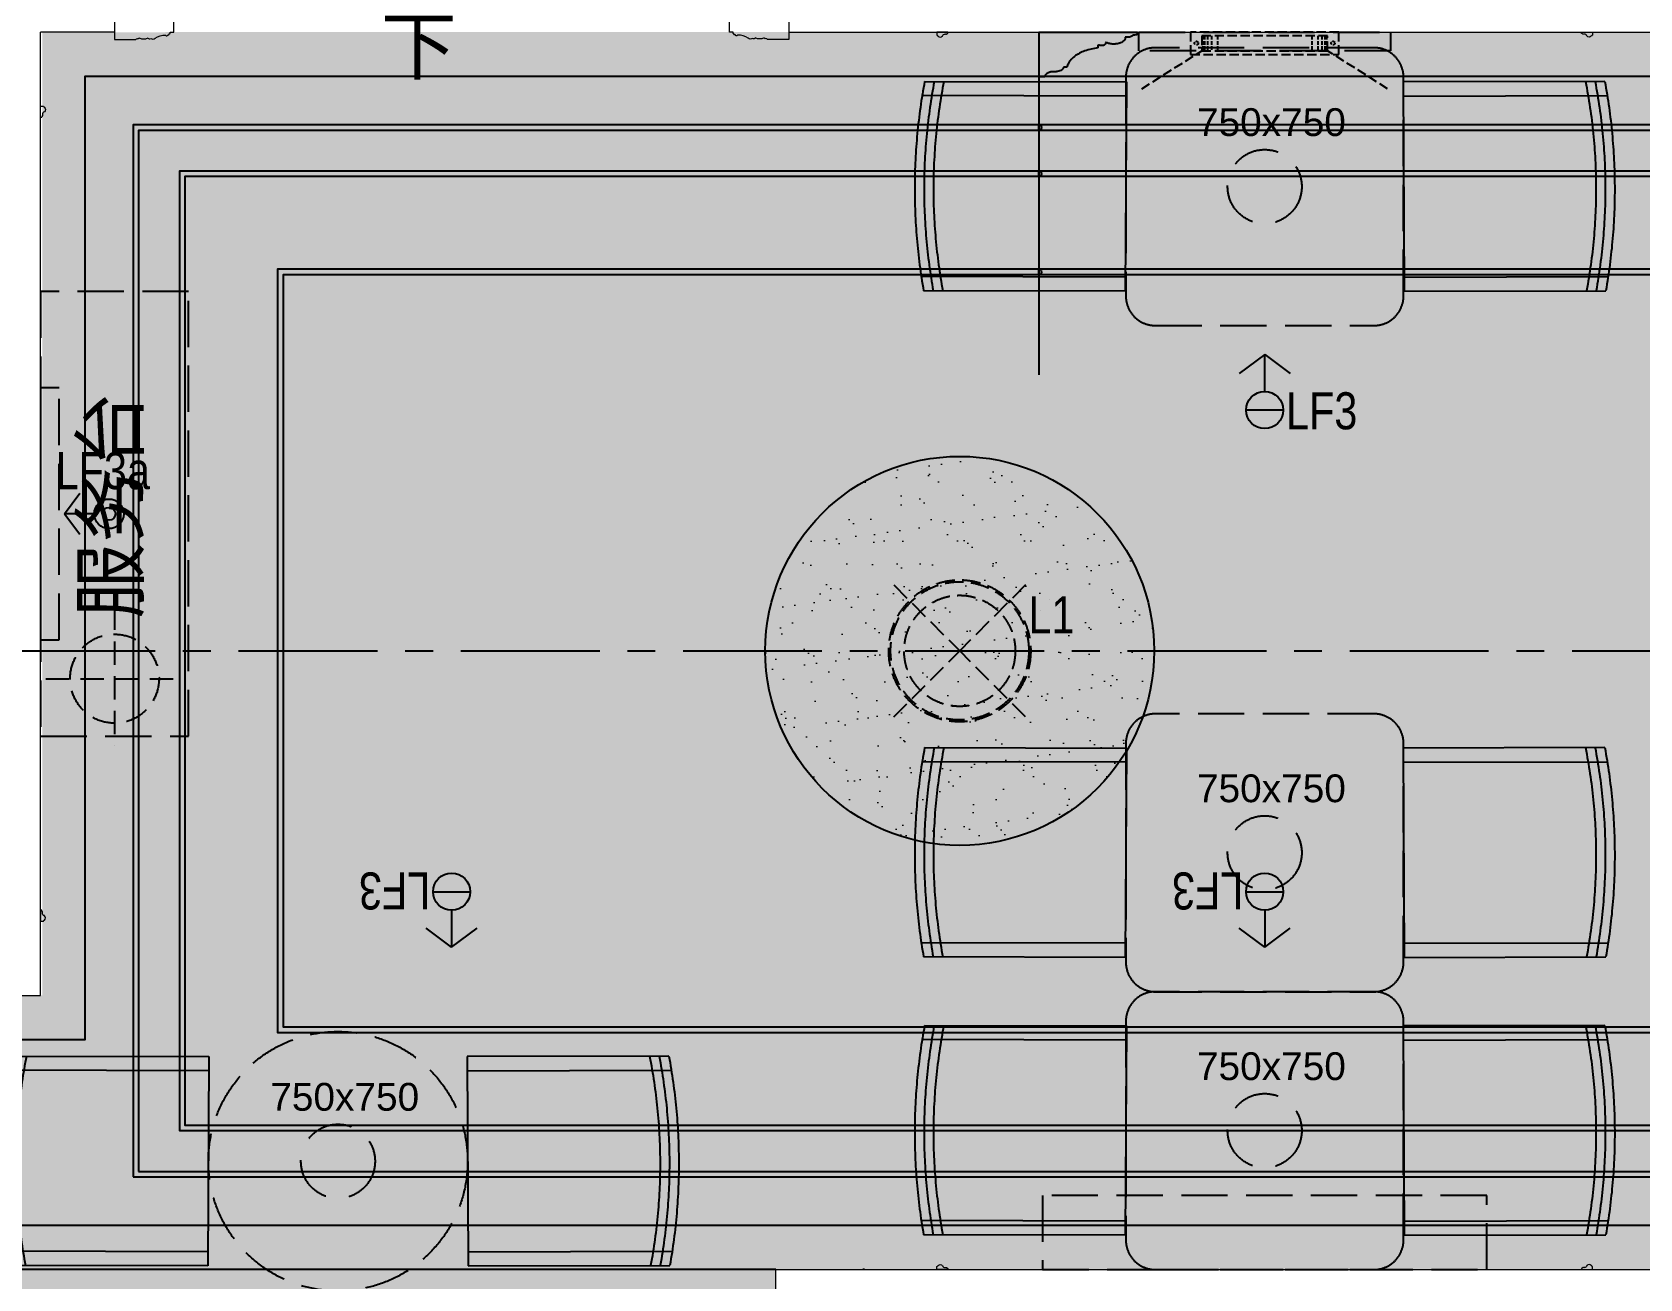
# Model space of a CAD drawing. Header units: millimetres. Extents: x 6321 to 61876, y 123 to 15211.
# Drawn here: x 10203 to 14543, y 3464 to 6829 of the extents above; entities that cross this region are included whole.
import ezdxf

# ---------------------------------------------------------------- set-up
doc = ezdxf.new("R2010")
doc.units = ezdxf.units.MM
for name, pattern in [('ACAD_ISO02W100', [15, 12, -3]), ('CENTER', [2, 1.25, -0.25, 0.25, -0.25]), ('DASH', [0.35, 0.25, -0.1]), ('DASHED', [19.05, 12.7, -6.35]), ('HIDDEN2', [0.1875, 0.125, -0.0625])]:
    doc.linetypes.add(name, pattern=pattern)
doc.layers.get('Defpoints').update_dxf_attribs({"color": 250})
for name, color, linetype in [('0-LIGHT-RC', 1, 'Continuous'), ('0-LIGHT-TXT', 90, 'Continuous'), ('FURN', 1, 'Continuous'), ('I-FC-HATCH', 8, 'Continuous'), ('I-GRID', 252, 'CENTER'), ('I-PL-FURN', 1, 'DASH'), ('I-PL-LIGHT', 1, 'HIDDEN2'), ('I-RCP', 2, 'Continuous'), ('I-RCP-COVER', 10, 'Continuous'), ('ID-TEXT-HEADING-3', 3, 'Continuous'), ('P-平面活动家具', 1, 'Continuous')]:
    doc.layers.add(name, color=color, linetype=linetype)
doc.layers.add('_ACM-A-HACH', color=251, linetype='Continuous', lineweight=9)
doc.layers.add('I-PL-WALL-FHINISH', color=73, linetype='Continuous', lineweight=13)
doc.styles.add('Arial', font='ARIALUNI.ttf')
doc.styles.add('I-CEILING$0$ar', font='arial.ttf', dxfattribs={"width": 0.8})
doc.styles.add('I-CEILING$0$I-CEILING$0$ar', font='arial.ttf', dxfattribs={"width": 0.8})

# ---------------------------------------------------------------- blocks, each defined once
blk = doc.blocks.new('091116-BRASSERIE$0$Floor_03$0$Y_03_Floor$0$3rd-Floor-rest$0$A$C41AE3FBC')
at = {"layer": 'I-PL-FURN', "ltscale": 500}
for p, q in [((-9.62, -6), (-9.62, 15.76)), ((9.62, -6.06), (9.62, 15.7))]:
    blk.add_line(p, q, dxfattribs=at)
blk.add_lwpolyline([(11.12, 15.38), (11.12, -6.06), (-11.12, -6), (-11.12, 15.44)], dxfattribs=at)
for centre, radius, start, end in [((-0.15, -45.9), 62.31, 79.5796, 100.1371), ((-0.15, -45.25), 60.66, 79.2974, 100.4193), ((-0.14, -44.6), 59.02, 78.9991, 100.7176)]:
    blk.add_arc(centre, radius, start, end, dxfattribs=at)
blk = doc.blocks.new('*U20')
at = {"layer": 'I-PL-WALL-FHINISH'}
for points in [[(0, 50), (0, -20), (57, -20, -0.37825), (61.8, -17, 0.623496), (66.5, -15, 0.284819), (90.4, -15, 0.636149), (97.5, -17, 0.282378), (109.8, -16.5, -0.186128), (138.1, -7.9, 0.824383), (144, -6.9), (146.4, -6.9, -0.262247), (150, -3.9), (150, 0.1), (160, 0.1), (160, 549.9), (150, 549.9), (150, 553.9, -0.262247), (146.4, 556.9), (144, 556.9, 0.824383), (138.1, 557.9, -0.186128), (109.8, 566.5, 0.282378), (97.5, 567, 0.636149), (90.4, 565, 0.284819), (66.5, 565, 0.623496), (61.8, 567, -0.37825), (57, 570), (0, 570), (0, 500)], [(1820, 50), (1820, -20), (1763, -20, 0.37825), (1758.2, -17, -0.623496), (1753.5, -15, -0.284819), (1729.6, -15, -0.636149), (1722.5, -17, -0.282378), (1710.2, -16.5, 0.186128), (1681.9, -7.9, -0.824383), (1676, -6.9), (1673.6, -6.9, 0.262247), (1670, -3.9), (1670, 0.1), (1660, 0.1), (1660, 549.9), (1670, 549.9), (1670, 553.9, 0.262247), (1673.6, 556.9), (1676, 556.9, -0.824383), (1681.9, 557.9, 0.186128), (1710.2, 566.5, -0.282378), (1722.5, 567, -0.636149), (1729.6, 565, -0.284819), (1753.5, 565, -0.623496), (1758.2, 567, 0.37825), (1763, 570), (1820, 570), (1820, 500)]]:
    blk.add_lwpolyline(points, format="xyb", dxfattribs=at)
blk = doc.blocks.new('*U19')
at = {"layer": 'I-PL-WALL-FHINISH'}
blk.add_lwpolyline([(0, 0), (2570, 0)], dxfattribs=at)
for points in [[(205, -1), (200, -1), (200, 0), (205, 0)], [(2365, -1), (2370, -1), (2370, 0), (2365, 0)]]:
    blk.add_lwpolyline(points, close=True, dxfattribs=at)
for points in [[(400, 0), (400, -8, -0.320816), (402.7, -10.6), (403.3, -10.6, 0.466827), (414.7, -10.6), (415.3, -10.6, -0.468154), (422.7, -5.5), (423.3, -4.8, 0.645582), (426.7, -4.6), (427.3, -4.6, -0.415157), (430, -3.3), (430, 0)], [(2170, 0), (2170, -8, 0.320816), (2167.3, -10.6), (2166.7, -10.6, -0.466827), (2155.3, -10.6), (2154.7, -10.6, 0.468154), (2147.3, -5.5), (2146.7, -4.8, -0.645582), (2143.3, -4.6), (2142.7, -4.6, 0.415157), (2140, -3.3), (2140, 0)]]:
    blk.add_lwpolyline(points, format="xyb", close=True, dxfattribs=at)
blk = doc.blocks.new('海龙工具_镜前灯')
at = {"color": 8, "linetype": 'DASH', "ltscale": 40}
for p, q in [((-167, 143.5), (-167, 103.5)), ((-162.2, 143.5), (-162.2, 103.5)), ((-154.5, 143.5), (-154.5, 103.5)), ((-143.4, 143.5), (-143.4, 103.5)), ((-127.5, 143.5), (-127.5, 103.5)), ((127.8, 143.5), (127.8, 103.5)), ((143.8, 143.5), (143.8, 103.5)), ((154.9, 143.5), (154.9, 103.5)), ((162.6, 143.5), (162.6, 103.5)), ((167.4, 143.5), (167.4, 103.5))]:
    blk.add_line(p, q, dxfattribs=at)
at = {"color": 8, "linetype": 'DASH', "ltscale": 100}
for p, q in [((-331.6, 0.4), (-169.8, 103.5)), ((332, 0.4), (170.2, 103.5))]:
    blk.add_line(p, q, dxfattribs=at)
at = {"linetype": 'DASH', "ltscale": 100}
blk.add_lwpolyline([(-199.8, 93.5), (200.2, 93.5), (200.2, 153.5), (-199.8, 153.5)], close=True, dxfattribs=at)
at = {"color": 8, "linetype": 'DASH', "ltscale": 100}
blk.add_lwpolyline([(-169.8, 103.5), (170.2, 103.5), (170.2, 143.5), (-169.8, 143.5)], close=True, dxfattribs=at)
at = {"color": 8, "linetype": 'DASH', "ltscale": 31.415927}
for centre in [(-184.2, 123.9), (184.6, 123.9)]:
    blk.add_circle(centre, 5, dxfattribs=at)
blk = doc.blocks.new('*U21')
at = {"layer": 'I-PL-WALL-FHINISH'}
blk.add_lwpolyline([(0, 0), (0, 2600)], dxfattribs=at)
for points in [[(0, 2400), (8, 2400, 0.320816), (10.6, 2397.3), (10.6, 2396.7, -0.466827), (10.6, 2385.3), (10.6, 2384.7, 0.468154), (5.5, 2377.3), (4.8, 2376.7, -0.645582), (4.6, 2373.3), (4.6, 2372.7, 0.415157), (3.3, 2370), (0, 2370)], [(0, 200), (8, 200, -0.320816), (10.6, 202.7), (10.6, 203.3, 0.466827), (10.6, 214.7), (10.6, 215.3, -0.468154), (5.5, 222.7), (4.8, 223.3, 0.645582), (4.6, 226.7), (4.6, 227.3, -0.415157), (3.3, 230), (0, 230)]]:
    blk.add_lwpolyline(points, format="xyb", close=True, dxfattribs=at)
blk = doc.blocks.new('*U18')
at = {"layer": 'I-PL-WALL-FHINISH'}
blk.add_lwpolyline([(0, 0), (0, 1065)], dxfattribs=at)
for points in [[(0, 865), (8, 865, 0.320816), (10.6, 862.3), (10.6, 861.7, -0.466827), (10.6, 850.3), (10.6, 849.7, 0.468154), (5.5, 842.3), (4.8, 841.7, -0.645582), (4.6, 838.3), (4.6, 837.7, 0.415157), (3.3, 835), (0, 835)], [(0, 200), (8, 200, -0.320816), (10.6, 202.7), (10.6, 203.3, 0.466827), (10.6, 214.7), (10.6, 215.3, -0.468154), (5.5, 222.7), (4.8, 223.3, 0.645582), (4.6, 226.7), (4.6, 227.3, -0.415157), (3.3, 230), (0, 230)]]:
    blk.add_lwpolyline(points, format="xyb", close=True, dxfattribs=at)
blk = doc.blocks.new('K_09291619781205052810')
at = {"layer": 'Defpoints', "color": 6}
for points in [[(-132.7, 0), (-132.7, 925.2)], [(-56.5, 94.1), (-65.8, 94.3)], [(28.8, 34.4), (26.5, 35.7), (26.5, 42.2)], [(114.2, 13.7), (100.4, 13.7)]]:
    blk.add_lwpolyline(points, dxfattribs=at)
for points in [[(-132.7, 655), (-132.7, 640, 1)], [(-132.7, 390), (-132.7, 375, 1)], [(-132.7, 265), (-132.7, 250, 1)]]:
    blk.add_lwpolyline(points, format="xyb", close=True, dxfattribs=at)
for points in [[(-132.7, 0), (-132.7, 120), (-116.5, 120, -0.417431)], [(-132.7, 0), (132.7, 0), (132.7, 7.2, 0.744787)], [(49.6, 28), (47.3, 29.2, -3.820271)]]:
    blk.add_lwpolyline(points, format="xyb", dxfattribs=at)
for points in [[(-88.9, 106.8), (-90.7, 106.8), (-92.5, 106.8), (-98, 107.2), (-101.5, 107.9), (-104.8, 108.9), (-107.8, 110.1), (-110.4, 111.5), (-113.6, 114.1), (-115.1, 116), (-116.1, 117.9), (-116.4, 119), (-116.5, 120)], [(-65.8, 94.3), (-65.9, 95.3), (-66.5, 97.2), (-68.4, 99.9), (-70.8, 102), (-75.4, 104.4), (-81.8, 106.2), (-85.3, 106.7), (-88.9, 106.8)], [(26.5, 42.2), (-8, 50.5), (-22.9, 57), (-48.2, 77.1), (-52.6, 83.7), (-56.5, 94.1)], [(47.3, 29.2), (47.5, 30), (47.5, 30.7), (47.3, 31.5), (47, 32.2), (46.5, 32.9), (45.9, 33.5), (44.2, 34.7), (42.1, 35.6), (39.7, 36.2), (37.1, 36.4), (34.5, 36.3), (33.2, 36.1), (30.9, 35.4), (28.8, 34.4)], [(100.4, 13.7), (100.4, 15.6), (100.1, 17.6), (98.3, 21.3), (95.1, 24.7), (93, 26.3), (87.9, 28.9), (85, 29.9), (82, 30.8), (78.7, 31.5), (75.4, 31.9), (71.9, 32.2), (65, 32), (61.7, 31.6), (58.4, 31), (55.3, 30.2), (52.4, 29.2), (49.6, 28)], [(132.7, 7.2), (126.1, 7.8), (123.2, 8.5), (120, 9.6), (116.5, 11.6), (114.2, 13.7)]]:
    blk.add_spline(points, degree=3, dxfattribs=at)
blk = doc.blocks.new('A$C48C12147')
at = {"layer": '0-LIGHT-RC', "color": 8, "linetype": 'DASH', "ltscale": 200}
for points in [[(0, 251.6), (0, 0)], [(-251.6, 0), (0, 0)], [(251.6, 0), (0, 0)], [(0, -251.6), (0, 0)]]:
    blk.add_lwpolyline(points, dxfattribs=at)
at = {"layer": '0-LIGHT-RC', "linetype": 'DASH', "ltscale": 200}
for radius in [191.6, 186.6, 150]:
    blk.add_circle((0, 0), radius, dxfattribs=at)
blk = doc.blocks.new('I-CEILING$0$K_09291619781205193186')
at = {"layer": '0-LIGHT-RC'}
for p, q in [((0, 150), (-69.1, 98.8)), ((0, 50), (0, 150)), ((0, 150), (69.1, 98.8)), ((50, 0), (-50, 0))]:
    blk.add_line(p, q, dxfattribs=at)
blk.add_circle((0, 0), 50, dxfattribs=at)
at = {"layer": '0-LIGHT-TXT', "style": 'I-CEILING$0$I-CEILING$0$ar', "width": 0.8}
blk.add_text('LF3', height=100, dxfattribs=at).set_placement((57.6, -52))
blk = doc.blocks.new('3g43r')
at = {"layer": '0-LIGHT-RC'}
for p, q in [((52418.5, 64872.2), (52363.2, 64831.2)), ((52418.5, 64792.2), (52418.5, 64872.2)), ((52418.5, 64872.2), (52473.9, 64831.2))]:
    blk.add_line(p, q, dxfattribs=at)
for radius in [40, 17.3]:
    blk.add_circle((52418.5, 64752.2), radius, dxfattribs=at)

msp = doc.modelspace()

# ---------------------------------------------------------------- hatches: boundary and pattern name
at = {"layer": '_ACM-A-HACH'}
h = msp.add_hatch(dxfattribs=at)
h.set_pattern_fill('AR-SAND', color=256, scale=2.5)
h.set_pattern_definition([(37.5, (-40989.79, -59060.63), (-4.00008, 122.35331), [0, -96.52, 0, -107.95, 0, -103.1875]), (7.5, (-40989.8, -59060.63), (112.38082, 179.20628), [0, -52.07, 0, -86.995, 0, -33.3375]), (327.5, (-41067.9, -59060.63), (197.74809, 0.3593), [0, -31.75, 0, -114.3, 0, -149.225]), (317.5, (-41067.9, -59060.63), (190.8891, 55.73233), [0, -15.875, 0, -74.93, 0, -85.725])])
h.paths.add_polyline_path([(21840.2, 4144.4), (21840.2, 6174.4), (10880.2, 6174.4), (10880.2, 4144.4)], flags=16)
h.paths.add_polyline_path([(10475.2, 3739.4), (22245.2, 3739.4), (22245.2, 6579.4), (10475.2, 6579.4)])
h = msp.add_hatch(dxfattribs=at)
h.set_pattern_fill('AR-SAND', color=256, scale=2.5)
h.set_pattern_definition([(37.5, (-40633.13, -59060.63), (-4.00008, 122.35331), [0, -96.52, 0, -107.95, 0, -103.1875]), (7.5, (-40633.13, -59060.63), (112.38082, 179.20628), [0, -52.07, 0, -86.995, 0, -33.3375]), (327.5, (-40711.23, -59060.63), (197.74809, 0.3593), [0, -31.75, 0, -114.3, 0, -149.225]), (317.5, (-40711.23, -59060.63), (190.8891, 55.73233), [0, -15.875, 0, -74.93, 0, -85.725])])
edge = h.paths.add_edge_path()
edge.add_arc((12706.9, 5159.4), 525, 0, 360)
at = {"layer": 'I-FC-HATCH'}
h = msp.add_hatch(dxfattribs=at)
h.set_pattern_fill('AR-CONC', color=256, scale=2)
h.set_pattern_definition([(50, (16985.02, 5554.04), (364.369, -31.878), [38.1, -419.1]), (355, (16985.02, 5554.04), (-70.487, 382.114), [30.48, -335.281]), (100.4514, (17015.4, 5551.4), (293.882, 350.236), [32.38, -356.18]), (46.184, (16985, 5655.64), (542.158, -84.085), [57.15, -628.65]), (96.6356, (17030.2, 5648.64), (474.808, 494.852), [48.57, -534.27]), (351.184, (16985, 5655.64), (474.81, 494.852), [45.72, -502.92]), (21, (17035.82, 5630.24), (303.229, -204.53), [38.1, -419.1]), (326, (17035.82, 5630.24), (123.604, 368.376), [30.48, -335.28]), (71.4514, (17061.1, 5613.2), (426.833, 163.846), [32.38, -356.18]), (37.5, (16985.02, 5554.04), (6.1772, 169.11), [0, -331.216, 0, -340.36, 0, -336.55]), (7.5, (16985.02, 5554.04), (133.6393, 200.361), [0, -194.056, 0, -323.596, 0, -128.27]), (327.5, (16871.74, 5554.04), (271.1812, -11.4575), [0, -127, 0, -396.24, 0, -525.78]), (317.5, (16820.94, 5554.04), (296.2584, 50.853), [0, -165.1, 0, -263.144, 0, -373.38])])
h.paths.add_polyline_path([(9160.2, 2739.4), (12210.2, 2739.4), (12210.2, 3489.4), (14900.2, 3489.4), (14900.2, 2739.4), (17950.2, 2739.4), (17950.2, 3489.4), (20640.2, 3489.4), (20640.2, 2739.4), (23645.2, 2739.4), (23645.2, 4229.4), (22495.2, 4229.4), (22495.2, 6829.5), (17745.2, 6829.5), (17745.2, 7019.4), (14975.2, 7019.4), (14975.2, 6829.5), (10230.2, 6829.4), (10230.2, 4229.4), (9160.2, 4229.4)])

# ---------------------------------------------------------------- linework, layer by layer
at = {"layer": 'I-GRID', "ltscale": 300}
msp.add_lwpolyline([(9559.9, 5159.4), (23247.3, 5159.4)], dxfattribs=at)
at = {"layer": 'I-PL-FURN', "ltscale": 500}
for points in [[(13870.3, 6779.4), (13190.1, 6779.4), (13190.1, 6829.4), (13870.3, 6829.4)], [(10625.2, 6129.4), (10225.2, 6129.4), (10225.2, 4929.4), (10625.2, 4929.4)], [(10275.2, 5189.3), (10275.2, 5869.5), (10225.2, 5869.5), (10225.2, 5189.3)], [(12930.2, 3689.4), (12930.2, 3489.4), (14130.2, 3489.4), (14130.2, 3689.4)]]:
    msp.add_lwpolyline(points, close=True, dxfattribs=at)
for points in [[(13235.2, 6037.5), (13825.2, 6037.5, 0.414214), (13905.2, 6117.5), (13905.2, 6707.5, 0.414214), (13825.2, 6787.5), (13235.2, 6787.5, 0.414214), (13155.2, 6707.5), (13155.2, 6117.5, 0.414214)], [(13235.2, 4239.4), (13825.2, 4239.4, 0.414214), (13905.2, 4319.4), (13905.2, 4909.4, 0.414214), (13825.2, 4989.4), (13235.2, 4989.4, 0.414214), (13155.2, 4909.4), (13155.2, 4319.4, 0.414214)], [(13235.2, 3489.4), (13825.2, 3489.4, 0.414214), (13905.2, 3569.4), (13905.2, 4159.4, 0.414214), (13825.2, 4239.4), (13235.2, 4239.4, 0.414214), (13155.2, 4159.4), (13155.2, 3569.4, 0.414214)]]:
    msp.add_lwpolyline(points, format="xyb", close=True, dxfattribs=at)
at = {"layer": 'I-PL-FURN', "linetype": 'HIDDEN2', "ltscale": 500}
for points in [[(10425.2, 5278.4), (10425.2, 4902.7)], [(10239.6, 5084.3), (10607.8, 5084.3)]]:
    msp.add_lwpolyline(points, dxfattribs=at)
msp.add_circle((10425.2, 5084.3), 120, dxfattribs=at)
at = {"layer": 'I-PL-FURN', "ltscale": 500}
msp.add_circle((11028.4, 3781.7), 350, dxfattribs=at)
at = {"layer": 'I-PL-LIGHT', "linetype": 'DASHED', "ltscale": 10}
for centre in [(13530.2, 6412.5), (13530.2, 4614.4), (13530.2, 3864.4), (11028.4, 3781.7)]:
    msp.add_circle(centre, 100, dxfattribs=at)
at = {"layer": 'I-PL-WALL-FHINISH'}
for points in [[(10425.2, 6829.4), (10225.2, 6829.4)], [(12210.2, 3309.4), (12210.2, 3489.4), (14740.2, 3489.4)]]:
    msp.add_lwpolyline(points, dxfattribs=at)
msp.add_lwpolyline([(12450.2, 3490.4), (12445.2, 3490.4), (12445.2, 3489.4), (12450.2, 3489.4)], close=True, dxfattribs=at)
for points in [[(12645.2, 3489.4), (12645.2, 3497.3, 0.320816), (12647.9, 3500), (12648.5, 3500, -0.466827), (12659.9, 3500), (12660.5, 3500, 0.468154), (12667.9, 3494.9), (12668.6, 3494.2, -0.645582), (12671.9, 3494), (12672.5, 3494, 0.415157), (12675.2, 3492.7), (12675.2, 3489.4)], [(14415.2, 3489.4), (14415.2, 3497.3, -0.320816), (14412.5, 3500), (14411.9, 3500, 0.466827), (14400.5, 3500), (14399.9, 3500, -0.468154), (14392.5, 3494.9), (14391.9, 3494.2, 0.645582), (14388.5, 3494), (14387.9, 3494, -0.415157), (14385.2, 3492.7), (14385.2, 3489.4)]]:
    msp.add_lwpolyline(points, format="xyb", close=True, dxfattribs=at)
at = {"layer": 'I-RCP'}
msp.add_lwpolyline([(23525.2, 3609.4), (23525.2, 4109.4), (22375.2, 4109.4), (22375.2, 6709.4), (10345.2, 6709.4), (10345.2, 4109.4), (9280.2, 4109.4), (9280.2, 3609.4)], close=True, dxfattribs=at)
msp.add_lwpolyline([(12210.2, 3489.4), (9160.2, 3489.4)], dxfattribs=at)
at = {"layer": 'I-RCP-COVER'}
for points in [[(10475.2, 3739.4), (22245.2, 3739.4), (22245.2, 6579.4), (10475.2, 6579.4)], [(10490.2, 3754.4), (22230.2, 3754.4), (22230.2, 6564.4), (10490.2, 6564.4)], [(22120.2, 3864.4), (22120.2, 6454.4), (10600.2, 6454.4), (10600.2, 3864.4)], [(22105.2, 3879.4), (22105.2, 6439.4), (10615.2, 6439.4), (10615.2, 3879.4)], [(21855.2, 4129.4), (21855.2, 6189.4), (10865.2, 6189.4), (10865.2, 4129.4)], [(21840.2, 4144.4), (21840.2, 6174.4), (10880.2, 6174.4), (10880.2, 4144.4)]]:
    msp.add_lwpolyline(points, close=True, dxfattribs=at)
msp.add_circle((12706.9, 5159.4), 525, dxfattribs=at)

# ---------------------------------------------------------------- block references
msp.add_blockref('I-CEILING$0$K_09291619781205193186', (13530.2, 5809.4))
for name, p, rotation in [('3g43r', (75162.4, -46889.2), 90), ('I-CEILING$0$K_09291619781205193186', (11335.2, 4509.4), 180), ('I-CEILING$0$K_09291619781205193186', (13530.2, 4509.4), 180)]:
    msp.add_blockref(name, p, dxfattribs=dict(rotation=rotation))
at = {"layer": '0-LIGHT-RC', "rotation": 45}
msp.add_blockref('A$C48C12147', (12706.9, 5159.4), dxfattribs=at)
at = {"layer": 'Defpoints', "color": 6, "xscale": -1, "rotation": 180}
msp.add_blockref('K_09291619781205052810', (13053, 6829.4), dxfattribs=at)
at = {"layer": 'I-PL-LIGHT', "linetype": 'DASHED', "ltscale": 10}
msp.add_blockref('海龙工具_镜前灯', (13530, 6675.9), dxfattribs=at)
at = {"layer": 'I-PL-WALL-FHINISH'}
for name, p in [('*U20', (10425.2, 6829.4)), ('*U21', (10225.2, 4229.4)), ('*U19', (12245.2, 6829.4))]:
    msp.add_blockref(name, p, dxfattribs=at)
at = {"layer": 'I-PL-WALL-FHINISH', "rotation": 270}
msp.add_blockref('*U18', (9160.2, 4229.4), dxfattribs=at)
at = {"layer": 'P-平面活动家具', "yscale": 25.39999999990686}
for p, xscale, zscale, rotation in [((13002.1, 6412.9), 25.39999999990686, 25.39999999990686, 89.85835853881424), ((14058.3, 6412.9), -25.39999999990686, 25.39999999990687, 270.1416414611858), ((13002.1, 4614.8), 25.39999999990686, 25.39999999990686, 89.85835853881424), ((14058.3, 4614.8), -25.39999999990686, 25.39999999990687, 270.1416414611858), ((13002.1, 3864.8), 25.39999999990686, 25.39999999990686, 89.85835853881424), ((14058.3, 3864.8), -25.39999999990686, 25.39999999990687, 270.1416414611858), ((10525.3, 3782.1), 25.39999999990686, 25.39999999990686, 89.85835853881424), ((11531.6, 3782.1), -25.39999999990686, 25.39999999990687, 270.1416414611858)]:
    msp.add_blockref('091116-BRASSERIE$0$Floor_03$0$Y_03_Floor$0$3rd-Floor-rest$0$A$C41AE3FBC', p, dxfattribs=dict(at, xscale=xscale, zscale=zscale, rotation=rotation))

# ---------------------------------------------------------------- texts
at = {"layer": '0-LIGHT-TXT', "width": 0.8}
for s, style, p in [('LF3a', 'I-CEILING$0$I-CEILING$0$ar', (10266.1, 5595.8)), ('L1', 'I-CEILING$0$ar', (12892.5, 5206.6))]:
    msp.add_text(s, height=100, dxfattribs=dict(at, style=style)).set_placement(p)
at = {"layer": 'FURN', "linetype": 'ACAD_ISO02W100', "char_height": 75, "attachment_point": 1, "style": 'Arial'}
for insert in [(13347.4, 6624.1), (13347.4, 4825.9), (13347.4, 4075.9), (10845.6, 3993.2)]:
    msp.add_mtext_dynamic_manual_height_columns('750x750', width=181404.2, gutter_width=600, heights=[131.5], dxfattribs=dict(at, insert=insert))
at = {"layer": 'ID-TEXT-HEADING-3', "style": 'Arial'}
msp.add_text('下', height=150, dxfattribs=at).set_placement((11144, 6717))
at = {"layer": 'ID-TEXT-HEADING-3', "insert": (10338.3, 5245.9), "char_height": 150, "attachment_point": 1, "rotation": 90, "style": 'Arial'}
msp.add_mtext_dynamic_manual_height_columns('{\\fArial Unicode MS|b0|i0|c134|p34;服务台}', width=151170.167, gutter_width=500, heights=[109.5], dxfattribs=at)

doc.saveas('drawing.dxf')
